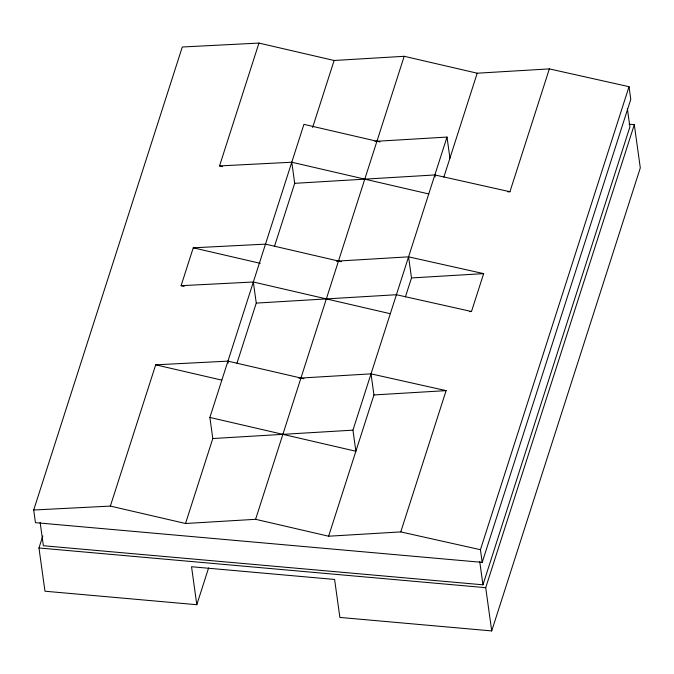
<?xml version="1.0" encoding="UTF-8"?>
<svg xmlns="http://www.w3.org/2000/svg" width="674" height="674" viewBox="0 0 674 674"><rect width="100%" height="100%" fill="white"/><g stroke="black" fill="none" stroke-linecap="round" stroke-linejoin="round"><path stroke-width="1.01" d="M33.7 510.007L182.292 46.995L258.951 43.077L334.119 60.483L404.198 56.296L477.2 73.205L549.352 68.891L629.027 86.693L630.788 99.356L482.196 562.369L35.452 522.662L33.7 510.007L110.359 506.09L185.527 523.496L255.606 519.309L328.609 536.218L400.76 531.904L480.436 549.706L482.196 562.369M208.603 567.929L196.8 604.713L44.973 591.216L38.966 547.97L42.824 535.948M110.359 506.09L155.694 364.828L227.938 361.138L303.982 378.746M184.145 286.399L181.095 285.692L193.253 247.813L265.489 244.131L341.533 261.739M222.58 166.63L219.53 165.922L258.951 43.077M185.527 523.496L212.799 438.53L209.875 417.442L303.932 124.353L379.976 141.97M236.978 363.202L256.263 303.098L253.34 282.002L181.095 285.692M274.512 246.246L294.698 183.328L291.775 162.232L219.53 165.922M312.626 127.462L334.119 60.483M255.606 519.309L404.198 56.296M209.875 417.442L355.872 451.251L352.949 430.155L447.005 137.075L374.837 141.388M328.609 536.218L373.944 394.947L371.02 373.851L298.852 378.165M405.419 296.872L411.494 277.941L408.57 256.845L336.402 261.158M443.854 177.102L477.2 73.205M400.76 531.904L446.104 390.634L371.02 373.851M469.407 311.624L471.497 311.498L483.654 273.627L408.57 256.845M507.842 191.854L509.932 191.728L549.352 68.891M480.436 549.706L629.027 86.693M40.137 522.443L43.363 545.729L482.955 584.805L629.904 126.906L627.376 108.683M196.8 604.713L191.534 566.741L334.607 579.455L339.881 617.426L491.708 630.923L485.71 587.677L634.301 124.665L629.053 124.201M491.708 630.923L640.3 167.91L634.301 124.665M294.698 183.328L434.848 174.954L509.932 191.728M411.494 277.941L483.654 273.627M256.263 303.098L396.413 294.723L471.497 311.498M373.944 394.947L446.104 390.634M212.799 438.53L352.949 430.155M38.966 547.97L485.71 587.677M291.775 162.232L428.656 193.927M193.253 247.813L260.29 263.34M253.34 282.002L390.212 313.696M155.694 364.828L221.721 380.111M447.005 137.075L449.929 158.171M434.848 174.954L435.126 176.959M479.719 561.509L482.955 584.805M227.938 361.138L228.216 363.143"/></g></svg>
